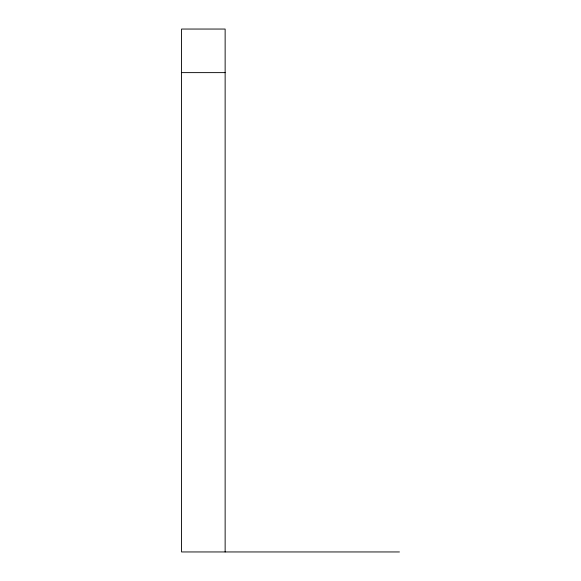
<?xml version="1.0" encoding="UTF-8"?>
<svg xmlns="http://www.w3.org/2000/svg" width="581" height="581" viewBox="0 0 581 581"><rect width="100%" height="100%" fill="white"/><g stroke="black" fill="none" stroke-linecap="round" stroke-linejoin="round"><path stroke-width="0.87" d="M181.562 72.625L225.137 72.625M399.438 551.95L181.562 551.95L181.562 29.05L225.137 29.05L225.137 551.95"/></g></svg>
